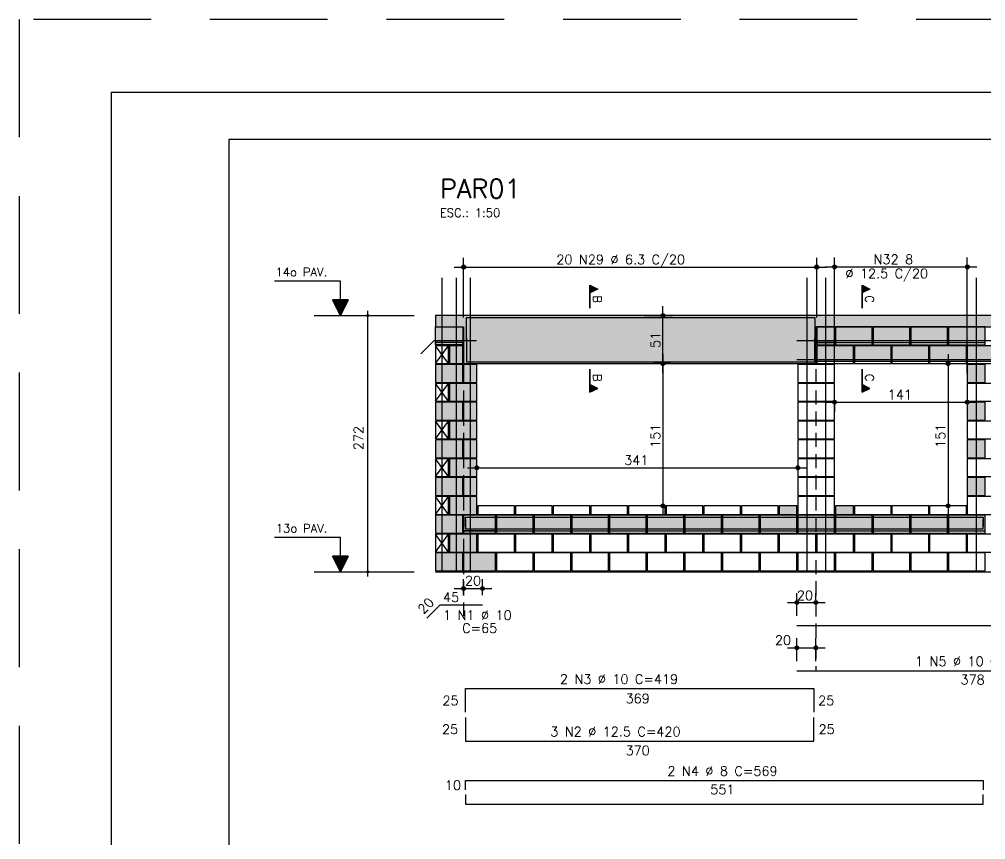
# Model space of a CAD drawing. Extents: x -1 to 122, y -1 to 61.
# Drawn here: x -1.06 to 19.46, y 43.64 to 61.05 of the extents above; entities that cross this region are included whole.
import ezdxf

# ---------------------------------------------------------------- set-up
doc = ezdxf.new("R2010")
doc.units = 0
doc.header["$MEASUREMENT"] = 0
doc.linetypes.add('ESTILO_TQS_0001', pattern=[0.45, 0.3, -0.15])
doc.linetypes.add('HIDDEN', pattern=[0.375, 0.25, -0.125])
doc.layers.get('0').update_dxf_attribs({"linetype": 'CONTINUOUS'})
doc.layers.get('Defpoints').update_dxf_attribs({"linetype": 'CONTINUOUS'})
for name, color, linetype in [('ARQ_FOLHA', 7, 'CONTINUOUS'), ('PENA_01', 1, 'CONTINUOUS'), ('PENA_02', 2, 'CONTINUOUS'), ('PENA_03', 3, 'CONTINUOUS'), ('PENA_04', 4, 'CONTINUOUS'), ('PENA_05', 5, 'CONTINUOUS'), ('PENA_06', 6, 'CONTINUOUS'), ('PENA_09', 254, 'CONTINUOUS'), ('PENA_11', 252, 'CONTINUOUS'), ('PENA_21', 100, 'CONTINUOUS'), ('PENA_23', 50, 'CONTINUOUS'), ('PENA_27', 21, 'CONTINUOUS'), ('PENA_28', 135, 'CONTINUOUS')]:
    doc.layers.add(name, color=color, linetype=linetype)
doc.styles.get("Standard").update_dxf_attribs({"font": 'ROMANS.SHX'})

# ---------------------------------------------------------------- blocks, each defined once
blk = doc.blocks.new('FOLHA A1+1 - 1102 X 594')
at = {"layer": 'ARQ_FOLHA', "color": 1}
for points in [[(-1189, 0), (0, 0), (0, 594), (-1189, 594)], [(-1164, 10), (-10, 10), (-10, 584), (-1164, 584)]]:
    blk.add_lwpolyline(points, close=True, dxfattribs=at)
at = {"layer": 'Defpoints', "color": 8, "linetype": 'HIDDEN', "ltscale": 100}
blk.add_lwpolyline([(-1208.5, 609.5), (-1208.5, -15.5), (19.5, -15.5), (19.5, 609.5)], close=True, dxfattribs=at)

msp = doc.modelspace()

# ---------------------------------------------------------------- linework, layer by layer
at = {"layer": 'PENA_01', "linetype": 'Continuous'}
for p, q in [((8.375, 54.722), (8.375, 55.991)), ((15.875, 54.722), (15.875, 55.991)), ((16.255, 53.532), (16.255, 55.995)), ((19.075, 53.532), (19.075, 55.995)), ((8.175, 55.791), (16.075, 55.791)), ((16.055, 55.795), (19.275, 55.795)), ((12.609, 53.542), (12.609, 54.962)), ((5.197, 54.762), (7.327, 54.762)), ((12.209, 54.762), (12.809, 54.762)), ((15.875, 54.192), (16.255, 54.192)), ((16.275, 54.192), (17.055, 54.192)), ((17.075, 54.192), (17.855, 54.192)), ((17.875, 54.192), (18.655, 54.192)), ((18.675, 54.192), (19.455, 54.192)), ((12.609, 53.942), (12.609, 50.522)), ((15.875, 53.792), (16.655, 53.792)), ((16.675, 53.792), (17.455, 53.792)), ((17.475, 53.792), (18.255, 53.792)), ((18.275, 53.792), (19.055, 53.792)), ((18.665, 53.942), (18.665, 50.522)), ((19.075, 53.792), (19.855, 53.792)), ((12.135, 53.742), (12.809, 53.742)), ((12.771, 53.742), (12.409, 53.742)), ((16.055, 52.922), (19.275, 52.922)), ((16.255, 52.932), (16.255, 52.722)), ((19.075, 52.932), (19.075, 52.722)), ((8.455, 51.532), (15.675, 51.532)), ((12.865, 50.722), (12.409, 50.722)), ((18.665, 50.722), (18.465, 50.722)), ((8.375, 50.192), (9.055, 50.192)), ((9.075, 50.192), (9.855, 50.192)), ((9.875, 50.192), (10.655, 50.192)), ((10.675, 50.192), (11.455, 50.192)), ((11.475, 50.192), (12.255, 50.192)), ((12.275, 50.192), (13.055, 50.192)), ((13.075, 50.192), (13.855, 50.192)), ((13.875, 50.192), (14.655, 50.192)), ((14.675, 50.192), (15.455, 50.192)), ((15.475, 50.192), (16.255, 50.192)), ((16.275, 50.192), (17.055, 50.192)), ((17.075, 50.192), (17.855, 50.192)), ((17.875, 50.192), (18.655, 50.192)), ((18.675, 50.192), (19.455, 50.192)), ((5.197, 49.322), (7.327, 49.322)), ((8.375, 48.824), (8.375, 49.167)), ((8.775, 48.824), (8.775, 49.167)), ((8.175, 48.967), (8.975, 48.967)), ((15.455, 48.384), (15.455, 48.871)), ((15.855, 48.723), (15.855, 48.871)), ((15.255, 48.671), (16.055, 48.671)), ((15.455, 47.422), (15.455, 47.91)), ((15.855, 47.422), (15.855, 47.91)), ((15.255, 47.71), (16.055, 47.71))]:
    msp.add_line(p, q, dxfattribs=at)
at = {"layer": 'PENA_01', "linetype": 'ESTILO_TQS_0001'}
for p, q in [((8.375, 54.522), (8.375, 48.386)), ((15.855, 54.522), (15.855, 47.222))]:
    msp.add_line(p, q, dxfattribs=at)
at = {"layer": 'PENA_02', "linetype": 'ESTILO_TQS_0001'}
msp.add_line((8.355, 54.192), (7.775, 54.192), dxfattribs=at)
at = {"layer": 'PENA_02', "linetype": 'Continuous'}
for p, q in [((8.055, 54.122), (7.775, 54.122)), ((7.775, 54.122), (7.775, 53.742)), ((8.055, 53.742), (8.055, 54.122)), ((7.775, 53.742), (8.055, 53.742)), ((8.055, 53.322), (7.775, 53.322)), ((7.775, 53.322), (7.775, 52.942)), ((8.055, 52.942), (8.055, 53.322)), ((7.775, 52.942), (8.055, 52.942)), ((8.055, 52.522), (7.775, 52.522)), ((7.775, 52.522), (7.775, 52.142)), ((8.055, 52.142), (8.055, 52.522)), ((7.775, 52.142), (8.055, 52.142)), ((8.055, 51.722), (7.775, 51.722)), ((7.775, 51.722), (7.775, 51.342)), ((8.055, 51.342), (8.055, 51.722)), ((7.775, 51.342), (8.055, 51.342)), ((8.055, 50.922), (7.775, 50.922)), ((7.775, 50.922), (7.775, 50.542)), ((8.055, 50.542), (8.055, 50.922)), ((7.775, 50.542), (8.055, 50.542)), ((8.055, 50.122), (7.775, 50.122)), ((7.775, 50.122), (7.775, 49.742)), ((8.055, 49.742), (8.055, 50.122)), ((7.775, 49.742), (8.055, 49.742)), ((7.775, 49.322), (63.955, 49.322))]:
    msp.add_line(p, q, dxfattribs=at)
for points in [[(7.775, 54.762), (7.775, 54.522), (8.375, 54.522), (8.375, 53.742), (15.855, 53.742), (15.855, 54.522), (43.355, 54.522), (43.355, 54.762), (7.775, 54.762)], [(8.355, 54.142), (7.775, 54.142), (7.775, 54.522), (8.355, 54.522), (8.355, 54.142)], [(15.875, 54.142), (16.255, 54.142), (16.255, 54.522), (15.875, 54.522), (15.875, 54.142)], [(16.275, 54.142), (17.055, 54.142), (17.055, 54.522), (16.275, 54.522), (16.275, 54.142)], [(17.075, 54.142), (17.855, 54.142), (17.855, 54.522), (17.075, 54.522), (17.075, 54.142)], [(17.875, 54.142), (18.655, 54.142), (18.655, 54.522), (17.875, 54.522), (17.875, 54.142)], [(18.675, 54.142), (19.455, 54.142), (19.455, 54.522), (18.675, 54.522), (18.675, 54.142)], [(8.075, 53.742), (8.355, 53.742), (8.355, 54.122), (8.075, 54.122), (8.075, 53.742)], [(15.875, 53.742), (16.655, 53.742), (16.655, 54.122), (15.875, 54.122), (15.875, 53.742)], [(16.675, 53.742), (17.455, 53.742), (17.455, 54.122), (16.675, 54.122), (16.675, 53.742)], [(17.475, 53.742), (18.255, 53.742), (18.255, 54.122), (17.475, 54.122), (17.475, 53.742)], [(18.275, 53.742), (19.055, 53.742), (19.055, 54.122), (18.275, 54.122), (18.275, 53.742)], [(19.075, 53.742), (19.855, 53.742), (19.855, 54.122), (19.075, 54.122), (19.075, 53.742)], [(7.775, 53.342), (8.355, 53.342), (8.355, 53.722), (7.775, 53.722), (7.775, 53.342)], [(8.375, 53.342), (8.655, 53.342), (8.655, 53.722), (8.375, 53.722), (8.375, 53.342)], [(15.475, 53.342), (16.255, 53.342), (16.255, 53.722), (15.475, 53.722), (15.475, 53.342)], [(19.075, 53.342), (19.455, 53.342), (19.455, 53.722), (19.075, 53.722), (19.075, 53.342)], [(8.075, 52.942), (8.655, 52.942), (8.655, 53.322), (8.075, 53.322), (8.075, 52.942)], [(15.475, 52.942), (16.255, 52.942), (16.255, 53.322), (15.475, 53.322), (15.475, 52.942)], [(19.075, 52.942), (19.855, 52.942), (19.855, 53.322), (19.075, 53.322), (19.075, 52.942)], [(7.775, 52.542), (8.355, 52.542), (8.355, 52.922), (7.775, 52.922), (7.775, 52.542)], [(8.375, 52.542), (8.655, 52.542), (8.655, 52.922), (8.375, 52.922), (8.375, 52.542)], [(15.475, 52.542), (16.255, 52.542), (16.255, 52.922), (15.475, 52.922), (15.475, 52.542)], [(19.075, 52.542), (19.455, 52.542), (19.455, 52.922), (19.075, 52.922), (19.075, 52.542)], [(8.075, 52.142), (8.655, 52.142), (8.655, 52.522), (8.075, 52.522), (8.075, 52.142)], [(15.475, 52.142), (16.255, 52.142), (16.255, 52.522), (15.475, 52.522), (15.475, 52.142)], [(19.075, 52.142), (19.855, 52.142), (19.855, 52.522), (19.075, 52.522), (19.075, 52.142)], [(7.775, 51.742), (8.355, 51.742), (8.355, 52.122), (7.775, 52.122), (7.775, 51.742)], [(8.375, 51.742), (8.655, 51.742), (8.655, 52.122), (8.375, 52.122), (8.375, 51.742)], [(15.475, 51.742), (16.255, 51.742), (16.255, 52.122), (15.475, 52.122), (15.475, 51.742)], [(19.075, 51.742), (19.455, 51.742), (19.455, 52.122), (19.075, 52.122), (19.075, 51.742)], [(8.075, 51.342), (8.655, 51.342), (8.655, 51.722), (8.075, 51.722), (8.075, 51.342)], [(15.475, 51.342), (16.255, 51.342), (16.255, 51.722), (15.475, 51.722), (15.475, 51.342)], [(19.075, 51.342), (19.855, 51.342), (19.855, 51.722), (19.075, 51.722), (19.075, 51.342)], [(7.775, 50.942), (8.355, 50.942), (8.355, 51.322), (7.775, 51.322), (7.775, 50.942)], [(8.375, 50.942), (8.655, 50.942), (8.655, 51.322), (8.375, 51.322), (8.375, 50.942)], [(15.475, 50.942), (16.255, 50.942), (16.255, 51.322), (15.475, 51.322), (15.475, 50.942)], [(19.075, 50.942), (19.455, 50.942), (19.455, 51.322), (19.075, 51.322), (19.075, 50.942)], [(8.075, 50.542), (8.655, 50.542), (8.655, 50.922), (8.075, 50.922), (8.075, 50.542)], [(15.475, 50.542), (16.255, 50.542), (16.255, 50.922), (15.475, 50.922), (15.475, 50.542)], [(19.075, 50.542), (19.855, 50.542), (19.855, 50.922), (19.075, 50.922), (19.075, 50.542)], [(8.675, 50.542), (9.455, 50.542), (9.455, 50.722), (8.675, 50.722), (8.675, 50.542)], [(9.475, 50.542), (10.255, 50.542), (10.255, 50.722), (9.475, 50.722), (9.475, 50.542)], [(10.275, 50.542), (11.055, 50.542), (11.055, 50.722), (10.275, 50.722), (10.275, 50.542)], [(11.075, 50.542), (11.855, 50.542), (11.855, 50.722), (11.075, 50.722), (11.075, 50.542)], [(11.875, 50.542), (12.655, 50.542), (12.655, 50.722), (11.875, 50.722), (11.875, 50.542)], [(12.675, 50.542), (13.455, 50.542), (13.455, 50.722), (12.675, 50.722), (12.675, 50.542)], [(13.475, 50.542), (14.255, 50.542), (14.255, 50.722), (13.475, 50.722), (13.475, 50.542)], [(14.275, 50.542), (15.055, 50.542), (15.055, 50.722), (14.275, 50.722), (14.275, 50.542)], [(15.075, 50.542), (15.455, 50.542), (15.455, 50.722), (15.075, 50.722), (15.075, 50.542)], [(16.275, 50.542), (16.655, 50.542), (16.655, 50.722), (16.275, 50.722), (16.275, 50.542)], [(16.675, 50.542), (17.455, 50.542), (17.455, 50.722), (16.675, 50.722), (16.675, 50.542)], [(17.475, 50.542), (18.255, 50.542), (18.255, 50.722), (17.475, 50.722), (17.475, 50.542)], [(18.275, 50.542), (19.055, 50.542), (19.055, 50.722), (18.275, 50.722), (18.275, 50.542)], [(7.775, 50.142), (8.355, 50.142), (8.355, 50.522), (7.775, 50.522), (7.775, 50.142)], [(8.375, 50.142), (9.055, 50.142), (9.055, 50.522), (8.375, 50.522), (8.375, 50.142)], [(9.075, 50.142), (9.855, 50.142), (9.855, 50.522), (9.075, 50.522), (9.075, 50.142)], [(9.875, 50.142), (10.655, 50.142), (10.655, 50.522), (9.875, 50.522), (9.875, 50.142)], [(10.675, 50.142), (11.455, 50.142), (11.455, 50.522), (10.675, 50.522), (10.675, 50.142)], [(11.475, 50.142), (12.255, 50.142), (12.255, 50.522), (11.475, 50.522), (11.475, 50.142)], [(12.275, 50.142), (13.055, 50.142), (13.055, 50.522), (12.275, 50.522), (12.275, 50.142)], [(13.075, 50.142), (13.855, 50.142), (13.855, 50.522), (13.075, 50.522), (13.075, 50.142)], [(13.875, 50.142), (14.655, 50.142), (14.655, 50.522), (13.875, 50.522), (13.875, 50.142)], [(14.675, 50.142), (15.455, 50.142), (15.455, 50.522), (14.675, 50.522), (14.675, 50.142)], [(15.475, 50.142), (16.255, 50.142), (16.255, 50.522), (15.475, 50.522), (15.475, 50.142)], [(16.275, 50.142), (17.055, 50.142), (17.055, 50.522), (16.275, 50.522), (16.275, 50.142)], [(17.075, 50.142), (17.855, 50.142), (17.855, 50.522), (17.075, 50.522), (17.075, 50.142)], [(17.875, 50.142), (18.655, 50.142), (18.655, 50.522), (17.875, 50.522), (17.875, 50.142)], [(18.675, 50.142), (19.455, 50.142), (19.455, 50.522), (18.675, 50.522), (18.675, 50.142)], [(8.075, 49.742), (8.655, 49.742), (8.655, 50.122), (8.075, 50.122), (8.075, 49.742)], [(8.675, 49.742), (9.455, 49.742), (9.455, 50.122), (8.675, 50.122), (8.675, 49.742)], [(9.475, 49.742), (10.255, 49.742), (10.255, 50.122), (9.475, 50.122), (9.475, 49.742)], [(10.275, 49.742), (11.055, 49.742), (11.055, 50.122), (10.275, 50.122), (10.275, 49.742)], [(11.075, 49.742), (11.855, 49.742), (11.855, 50.122), (11.075, 50.122), (11.075, 49.742)], [(11.875, 49.742), (12.655, 49.742), (12.655, 50.122), (11.875, 50.122), (11.875, 49.742)], [(12.675, 49.742), (13.455, 49.742), (13.455, 50.122), (12.675, 50.122), (12.675, 49.742)], [(13.475, 49.742), (14.255, 49.742), (14.255, 50.122), (13.475, 50.122), (13.475, 49.742)], [(14.275, 49.742), (15.055, 49.742), (15.055, 50.122), (14.275, 50.122), (14.275, 49.742)], [(15.075, 49.742), (15.855, 49.742), (15.855, 50.122), (15.075, 50.122), (15.075, 49.742)], [(15.875, 49.742), (16.655, 49.742), (16.655, 50.122), (15.875, 50.122), (15.875, 49.742)], [(16.675, 49.742), (17.455, 49.742), (17.455, 50.122), (16.675, 50.122), (16.675, 49.742)], [(17.475, 49.742), (18.255, 49.742), (18.255, 50.122), (17.475, 50.122), (17.475, 49.742)], [(18.275, 49.742), (19.055, 49.742), (19.055, 50.122), (18.275, 50.122), (18.275, 49.742)], [(19.075, 49.742), (19.855, 49.742), (19.855, 50.122), (19.075, 50.122), (19.075, 49.742)], [(7.775, 49.342), (8.355, 49.342), (8.355, 49.722), (7.775, 49.722), (7.775, 49.342)], [(8.375, 49.342), (9.055, 49.342), (9.055, 49.722), (8.375, 49.722), (8.375, 49.342)], [(9.075, 49.342), (9.855, 49.342), (9.855, 49.722), (9.075, 49.722), (9.075, 49.342)], [(9.875, 49.342), (10.655, 49.342), (10.655, 49.722), (9.875, 49.722), (9.875, 49.342)], [(10.675, 49.342), (11.455, 49.342), (11.455, 49.722), (10.675, 49.722), (10.675, 49.342)], [(11.475, 49.342), (12.255, 49.342), (12.255, 49.722), (11.475, 49.722), (11.475, 49.342)], [(12.275, 49.342), (13.055, 49.342), (13.055, 49.722), (12.275, 49.722), (12.275, 49.342)], [(13.075, 49.342), (13.855, 49.342), (13.855, 49.722), (13.075, 49.722), (13.075, 49.342)], [(13.875, 49.342), (14.655, 49.342), (14.655, 49.722), (13.875, 49.722), (13.875, 49.342)], [(14.675, 49.342), (15.455, 49.342), (15.455, 49.722), (14.675, 49.722), (14.675, 49.342)], [(15.475, 49.342), (16.255, 49.342), (16.255, 49.722), (15.475, 49.722), (15.475, 49.342)], [(16.275, 49.342), (17.055, 49.342), (17.055, 49.722), (16.275, 49.722), (16.275, 49.342)], [(17.075, 49.342), (17.855, 49.342), (17.855, 49.722), (17.075, 49.722), (17.075, 49.342)], [(17.875, 49.342), (18.655, 49.342), (18.655, 49.722), (17.875, 49.722), (17.875, 49.342)], [(18.675, 49.342), (19.455, 49.342), (19.455, 49.722), (18.675, 49.722), (18.675, 49.342)]]:
    msp.add_lwpolyline(points, dxfattribs=at)
for centre, radius in [((8.375, 55.791), 0.0416), ((8.375, 55.791), 0.0208), ((15.875, 55.791), 0.0416), ((15.875, 55.791), 0.0208), ((16.255, 55.795), 0.0416), ((16.255, 55.795), 0.0208), ((19.075, 55.795), 0.0416), ((19.075, 55.795), 0.0208), ((6.343, 54.762), 0.02), ((6.343, 54.762), 0.01), ((12.609, 54.762), 0.04), ((12.609, 54.762), 0.02), ((12.609, 53.742), 0.04), ((12.609, 53.742), 0.04), ((12.609, 53.742), 0.02), ((12.609, 53.742), 0.02), ((18.665, 53.742), 0.04), ((18.665, 53.742), 0.02), ((16.255, 52.922), 0.04), ((16.255, 52.922), 0.02), ((19.075, 52.922), 0.04), ((19.075, 52.922), 0.02), ((8.655, 51.532), 0.04), ((8.655, 51.532), 0.02), ((15.475, 51.532), 0.04), ((15.475, 51.532), 0.02), ((12.609, 50.722), 0.04), ((12.609, 50.722), 0.02), ((18.665, 50.722), 0.04), ((18.665, 50.722), 0.02), ((6.343, 49.322), 0.02), ((6.343, 49.322), 0.01), ((8.375, 48.967), 0.04), ((8.375, 48.967), 0.02), ((8.775, 48.967), 0.04), ((8.775, 48.967), 0.02), ((15.455, 48.671), 0.04), ((15.455, 48.671), 0.02), ((15.855, 48.671), 0.04), ((15.855, 48.671), 0.02), ((15.455, 47.71), 0.04), ((15.455, 47.71), 0.02), ((15.855, 47.71), 0.04), ((15.855, 47.71), 0.02)]:
    msp.add_circle(centre, radius, dxfattribs=at)
at = {"layer": 'PENA_03', "linetype": 'Continuous'}
for p, q in [((5.756, 55.494), (4.356, 55.494)), ((5.756, 55.094), (5.756, 55.494)), ((5.757, 55.094), (5.757, 55.495)), ((11.058, 54.922), (11.058, 55.408)), ((11.058, 55.408), (11.224, 55.325)), ((11.059, 55.407), (11.059, 55.243)), ((11.059, 55.407), (11.222, 55.325)), ((11.222, 55.325), (11.059, 55.243)), ((11.224, 55.325), (11.059, 55.243)), ((11.059, 55.243), (11.059, 54.922)), ((11.071, 55.402), (11.071, 55.249)), ((11.083, 55.395), (11.083, 55.255)), ((11.096, 55.389), (11.096, 55.261)), ((11.109, 55.383), (11.109, 55.268)), ((11.122, 55.376), (11.122, 55.274)), ((11.134, 55.37), (11.134, 55.28)), ((11.147, 55.363), (11.147, 55.287)), ((11.16, 55.357), (11.16, 55.293)), ((11.173, 55.351), (11.173, 55.3)), ((11.185, 55.344), (11.185, 55.306)), ((11.198, 55.338), (11.198, 55.312)), ((11.211, 55.332), (11.211, 55.319)), ((16.841, 54.922), (16.841, 55.408)), ((16.841, 55.408), (17.007, 55.325)), ((16.841, 55.407), (16.841, 55.243)), ((16.841, 55.407), (17.005, 55.325)), ((17.005, 55.325), (16.841, 55.243)), ((17.007, 55.325), (16.841, 55.243)), ((16.841, 55.243), (16.841, 54.922)), ((16.853, 55.402), (16.853, 55.249)), ((16.866, 55.395), (16.866, 55.255)), ((16.879, 55.389), (16.879, 55.261)), ((16.892, 55.383), (16.892, 55.268)), ((16.905, 55.376), (16.905, 55.274)), ((16.917, 55.37), (16.917, 55.28)), ((16.93, 55.363), (16.93, 55.287)), ((16.943, 55.357), (16.943, 55.293)), ((16.956, 55.351), (16.956, 55.3)), ((16.968, 55.344), (16.968, 55.306)), ((16.981, 55.338), (16.981, 55.312)), ((16.994, 55.332), (16.994, 55.319)), ((5.756, 54.762), (5.59, 55.094)), ((5.59, 55.094), (5.756, 55.094)), ((5.756, 54.765), (5.593, 55.093)), ((5.92, 55.093), (5.593, 55.093)), ((5.909, 55.068), (5.603, 55.068)), ((5.897, 55.043), (5.616, 55.043)), ((5.884, 55.017), (5.629, 55.017)), ((5.922, 55.094), (5.756, 54.762)), ((5.92, 55.093), (5.756, 54.765)), ((5.757, 55.094), (5.922, 55.094)), ((5.871, 54.992), (5.641, 54.992)), ((5.858, 54.966), (5.654, 54.966)), ((5.846, 54.941), (5.667, 54.941)), ((5.833, 54.915), (5.68, 54.915)), ((5.82, 54.89), (5.692, 54.89)), ((5.807, 54.864), (5.705, 54.864)), ((5.795, 54.839), (5.718, 54.839)), ((5.782, 54.813), (5.731, 54.813)), ((6.343, 49.222), (6.343, 54.862)), ((5.769, 54.788), (5.744, 54.788)), ((12.009, 54.762), (12.009, 54.762)), ((8.375, 54.522), (8.375, 54.522)), ((15.875, 54.522), (15.875, 54.522)), ((7.775, 53.742), (8.055, 54.122)), ((8.055, 53.742), (7.775, 54.122)), ((11.058, 53.621), (11.058, 53.134)), ((11.059, 53.3), (11.059, 53.621)), ((11.935, 53.742), (11.935, 53.742)), ((12.971, 53.742), (12.971, 53.742)), ((16.841, 53.621), (16.841, 53.134)), ((16.841, 53.3), (16.841, 53.621)), ((18.665, 53.742), (18.665, 53.742)), ((7.775, 52.942), (8.055, 53.322)), ((8.055, 52.942), (7.775, 53.322)), ((11.058, 53.134), (11.224, 53.217)), ((11.224, 53.217), (11.059, 53.3)), ((11.059, 53.135), (11.059, 53.299)), ((11.222, 53.217), (11.059, 53.299)), ((11.059, 53.135), (11.222, 53.217)), ((11.071, 53.141), (11.071, 53.294)), ((11.083, 53.147), (11.083, 53.287)), ((11.096, 53.153), (11.096, 53.281)), ((11.109, 53.16), (11.109, 53.275)), ((11.122, 53.166), (11.122, 53.268)), ((11.134, 53.172), (11.134, 53.262)), ((11.147, 53.179), (11.147, 53.255)), ((11.16, 53.185), (11.16, 53.249)), ((11.173, 53.192), (11.173, 53.243)), ((11.185, 53.198), (11.185, 53.236)), ((11.198, 53.204), (11.198, 53.23)), ((11.211, 53.211), (11.211, 53.224)), ((16.255, 53.332), (16.255, 53.332)), ((17.007, 53.217), (16.841, 53.3)), ((16.841, 53.135), (16.841, 53.299)), ((17.005, 53.217), (16.841, 53.299)), ((16.841, 53.134), (17.007, 53.217)), ((16.841, 53.135), (17.005, 53.217)), ((16.853, 53.141), (16.853, 53.294)), ((16.866, 53.147), (16.866, 53.287)), ((16.879, 53.153), (16.879, 53.281)), ((16.892, 53.16), (16.892, 53.275)), ((16.905, 53.166), (16.905, 53.268)), ((16.917, 53.172), (16.917, 53.262)), ((16.93, 53.179), (16.93, 53.255)), ((16.943, 53.185), (16.943, 53.249)), ((16.956, 53.192), (16.956, 53.243)), ((16.968, 53.198), (16.968, 53.236)), ((16.981, 53.204), (16.981, 53.23)), ((16.994, 53.211), (16.994, 53.224)), ((19.075, 53.332), (19.075, 53.332)), ((16.255, 53.132), (16.255, 53.132)), ((19.075, 53.132), (19.075, 53.132)), ((7.775, 52.142), (8.055, 52.522)), ((8.055, 52.142), (7.775, 52.522)), ((7.775, 51.342), (8.055, 51.722)), ((8.055, 51.342), (7.775, 51.722)), ((8.655, 51.532), (8.655, 51.532)), ((15.475, 51.532), (15.475, 51.532)), ((7.775, 50.542), (8.055, 50.922)), ((8.055, 50.542), (7.775, 50.922)), ((13.065, 50.722), (13.065, 50.722)), ((18.865, 50.722), (18.865, 50.722)), ((7.775, 49.742), (8.055, 50.122)), ((8.055, 49.742), (7.775, 50.122)), ((5.756, 50.054), (4.356, 50.054)), ((5.756, 49.654), (5.756, 50.054)), ((5.757, 49.654), (5.757, 50.055)), ((5.756, 49.322), (5.59, 49.654)), ((5.59, 49.654), (5.756, 49.654)), ((5.756, 49.325), (5.593, 49.653)), ((5.92, 49.653), (5.593, 49.653)), ((5.909, 49.628), (5.603, 49.628)), ((5.897, 49.603), (5.616, 49.603)), ((5.884, 49.577), (5.629, 49.577)), ((5.871, 49.552), (5.641, 49.552)), ((5.858, 49.526), (5.654, 49.526)), ((5.846, 49.501), (5.667, 49.501)), ((5.833, 49.475), (5.68, 49.475)), ((5.922, 49.654), (5.756, 49.322)), ((5.92, 49.653), (5.756, 49.325)), ((5.757, 49.654), (5.922, 49.654)), ((5.82, 49.45), (5.692, 49.45)), ((5.807, 49.424), (5.705, 49.424)), ((5.795, 49.399), (5.718, 49.399)), ((5.782, 49.373), (5.731, 49.373)), ((5.769, 49.348), (5.744, 49.348)), ((8.375, 48.624), (8.375, 48.624)), ((8.775, 48.624), (8.775, 48.624)), ((15.855, 48.523), (15.855, 48.523)), ((15.455, 48.184), (15.455, 48.184)), ((15.455, 47.222), (15.455, 47.222)), ((15.855, 47.222), (15.855, 47.222))]:
    msp.add_line(p, q, dxfattribs=at)
at = {"layer": 'PENA_04', "linetype": 'Continuous'}
for p, q in [((8.435, 54.222), (8.435, 54.722)), ((8.435, 54.722), (15.835, 54.722)), ((15.835, 54.722), (15.835, 54.222)), ((8.435, 54.282), (8.435, 53.782)), ((15.835, 53.782), (15.835, 54.282)), ((8.435, 53.782), (15.835, 53.782))]:
    msp.add_line(p, q, dxfattribs=at)
at = {"layer": 'PENA_05', "linetype": 'Continuous'}
for p, q in [((7.464, 53.949), (7.746, 54.232)), ((7.746, 54.232), (8.646, 54.232)), ((15.455, 54.232), (30.746, 54.232)), ((15.455, 53.832), (23.015, 53.832)), ((8.415, 50.282), (8.415, 50.482)), ((8.415, 50.482), (19.415, 50.482)), ((8.415, 50.432), (8.415, 50.232)), ((19.415, 50.482), (19.415, 50.282)), ((19.415, 50.232), (19.415, 50.432)), ((8.415, 50.232), (19.415, 50.232)), ((7.592, 48.341), (7.875, 48.624)), ((7.875, 48.624), (8.775, 48.624)), ((15.455, 48.184), (30.746, 48.184)), ((15.455, 47.222), (23.015, 47.222)), ((8.415, 46.344), (8.415, 46.844)), ((8.415, 46.844), (15.815, 46.844)), ((15.815, 46.844), (15.815, 46.344)), ((8.415, 46.229), (8.415, 45.729)), ((15.815, 45.729), (15.815, 46.229)), ((8.415, 45.729), (15.815, 45.729)), ((8.415, 44.692), (8.415, 44.892)), ((8.415, 44.892), (19.415, 44.892)), ((19.415, 44.892), (19.415, 44.692)), ((8.415, 44.592), (8.415, 44.392)), ((19.415, 44.392), (19.415, 44.592)), ((8.415, 44.392), (19.415, 44.392))]:
    msp.add_line(p, q, dxfattribs=at)
for points in [[(7.915, 55.562), (7.915, 49.322)], [(8.215, 55.562), (8.215, 49.322)], [(8.515, 55.562), (8.515, 49.322)], [(15.665, 55.562), (15.665, 49.322)], [(16.065, 55.562), (16.065, 49.322)], [(19.265, 55.562), (19.265, 49.322)]]:
    msp.add_lwpolyline(points, dxfattribs=at)
at = {"layer": 'PENA_09', "linetype": 'Continuous'}
for points in [[(7.775, 54.522), (8.355, 54.522), (8.355, 54.192), (7.775, 54.192), (7.775, 54.522)], [(15.875, 54.192), (16.255, 54.192), (16.255, 54.522), (15.875, 54.522), (15.875, 54.192)], [(16.275, 54.192), (17.055, 54.192), (17.055, 54.522), (16.275, 54.522), (16.275, 54.192)], [(17.075, 54.192), (17.855, 54.192), (17.855, 54.522), (17.075, 54.522), (17.075, 54.192)], [(17.875, 54.192), (18.655, 54.192), (18.655, 54.522), (17.875, 54.522), (17.875, 54.192)], [(18.675, 54.192), (19.455, 54.192), (19.455, 54.522), (18.675, 54.522), (18.675, 54.192)], [(15.875, 53.792), (16.655, 53.792), (16.655, 54.122), (15.875, 54.122), (15.875, 53.792)], [(16.675, 53.792), (17.455, 53.792), (17.455, 54.122), (16.675, 54.122), (16.675, 53.792)], [(17.475, 53.792), (18.255, 53.792), (18.255, 54.122), (17.475, 54.122), (17.475, 53.792)], [(18.275, 53.792), (19.055, 53.792), (19.055, 54.122), (18.275, 54.122), (18.275, 53.792)], [(19.075, 53.792), (19.855, 53.792), (19.855, 54.122), (19.075, 54.122), (19.075, 53.792)], [(8.375, 50.192), (9.055, 50.192), (9.055, 50.522), (8.375, 50.522), (8.375, 50.192)], [(9.075, 50.192), (9.855, 50.192), (9.855, 50.522), (9.075, 50.522), (9.075, 50.192)], [(9.875, 50.192), (10.655, 50.192), (10.655, 50.522), (9.875, 50.522), (9.875, 50.192)], [(10.675, 50.192), (11.455, 50.192), (11.455, 50.522), (10.675, 50.522), (10.675, 50.192)], [(11.475, 50.192), (12.255, 50.192), (12.255, 50.522), (11.475, 50.522), (11.475, 50.192)], [(12.275, 50.192), (13.055, 50.192), (13.055, 50.522), (12.275, 50.522), (12.275, 50.192)], [(13.075, 50.192), (13.855, 50.192), (13.855, 50.522), (13.075, 50.522), (13.075, 50.192)], [(13.875, 50.192), (14.655, 50.192), (14.655, 50.522), (13.875, 50.522), (13.875, 50.192)], [(14.675, 50.192), (15.455, 50.192), (15.455, 50.522), (14.675, 50.522), (14.675, 50.192)], [(15.475, 50.192), (16.255, 50.192), (16.255, 50.522), (15.475, 50.522), (15.475, 50.192)], [(16.275, 50.192), (17.055, 50.192), (17.055, 50.522), (16.275, 50.522), (16.275, 50.192)], [(17.075, 50.192), (17.855, 50.192), (17.855, 50.522), (17.075, 50.522), (17.075, 50.192)], [(17.875, 50.192), (18.655, 50.192), (18.655, 50.522), (17.875, 50.522), (17.875, 50.192)], [(18.675, 50.192), (19.455, 50.192), (19.455, 50.522), (18.675, 50.522), (18.675, 50.192)]]:
    msp.add_lwpolyline(points, dxfattribs=at)
for points in [[(7.775, 54.522), (8.355, 54.522), (8.355, 54.192)], [(7.775, 54.522), (8.355, 54.192), (7.775, 54.192)], [(7.775, 54.522), (7.775, 54.192), (7.775, 54.522)], [(15.875, 54.192), (16.255, 54.192), (16.255, 54.522)], [(15.875, 54.192), (16.255, 54.522), (15.875, 54.522)], [(15.875, 54.192), (15.875, 54.522), (15.875, 54.192)], [(16.275, 54.192), (17.055, 54.192), (17.055, 54.522)], [(16.275, 54.192), (17.055, 54.522), (16.275, 54.522)], [(16.275, 54.192), (16.275, 54.522), (16.275, 54.192)], [(17.075, 54.192), (17.855, 54.192), (17.855, 54.522)], [(17.075, 54.192), (17.855, 54.522), (17.075, 54.522)], [(17.075, 54.192), (17.075, 54.522), (17.075, 54.192)], [(17.875, 54.192), (18.655, 54.192), (18.655, 54.522)], [(17.875, 54.192), (18.655, 54.522), (17.875, 54.522)], [(17.875, 54.192), (17.875, 54.522), (17.875, 54.192)], [(18.675, 54.192), (19.455, 54.192), (19.455, 54.522)], [(18.675, 54.192), (19.455, 54.522), (18.675, 54.522)], [(18.675, 54.192), (18.675, 54.522), (18.675, 54.192)], [(15.875, 53.792), (16.655, 53.792), (16.655, 54.122)], [(15.875, 53.792), (16.655, 54.122), (15.875, 54.122)], [(15.875, 53.792), (15.875, 54.122), (15.875, 53.792)], [(16.675, 53.792), (17.455, 53.792), (17.455, 54.122)], [(16.675, 53.792), (17.455, 54.122), (16.675, 54.122)], [(16.675, 53.792), (16.675, 54.122), (16.675, 53.792)], [(17.475, 53.792), (18.255, 53.792), (18.255, 54.122)], [(17.475, 53.792), (18.255, 54.122), (17.475, 54.122)], [(17.475, 53.792), (17.475, 54.122), (17.475, 53.792)], [(18.275, 53.792), (19.055, 53.792), (19.055, 54.122)], [(18.275, 53.792), (19.055, 54.122), (18.275, 54.122)], [(18.275, 53.792), (18.275, 54.122), (18.275, 53.792)], [(19.075, 53.792), (19.855, 53.792), (19.855, 54.122)], [(19.075, 53.792), (19.855, 54.122), (19.075, 54.122)], [(19.075, 53.792), (19.075, 54.122), (19.075, 53.792)], [(8.375, 50.192), (9.055, 50.192), (9.055, 50.522)], [(8.375, 50.192), (9.055, 50.522), (8.375, 50.522)], [(8.375, 50.192), (8.375, 50.522), (8.375, 50.192)], [(9.075, 50.192), (9.855, 50.192), (9.855, 50.522)], [(9.075, 50.192), (9.855, 50.522), (9.075, 50.522)], [(9.075, 50.192), (9.075, 50.522), (9.075, 50.192)], [(9.875, 50.192), (10.655, 50.192), (10.655, 50.522)], [(9.875, 50.192), (10.655, 50.522), (9.875, 50.522)], [(9.875, 50.192), (9.875, 50.522), (9.875, 50.192)], [(10.675, 50.192), (11.455, 50.192), (11.455, 50.522)], [(10.675, 50.192), (11.455, 50.522), (10.675, 50.522)], [(10.675, 50.192), (10.675, 50.522), (10.675, 50.192)], [(11.475, 50.192), (12.255, 50.192), (12.255, 50.522)], [(11.475, 50.192), (12.255, 50.522), (11.475, 50.522)], [(11.475, 50.192), (11.475, 50.522), (11.475, 50.192)], [(12.275, 50.192), (13.055, 50.192), (13.055, 50.522)], [(12.275, 50.192), (13.055, 50.522), (12.275, 50.522)], [(12.275, 50.192), (12.275, 50.522), (12.275, 50.192)], [(13.075, 50.192), (13.855, 50.192), (13.855, 50.522)], [(13.075, 50.192), (13.855, 50.522), (13.075, 50.522)], [(13.075, 50.192), (13.075, 50.522), (13.075, 50.192)], [(13.875, 50.192), (14.655, 50.192), (14.655, 50.522)], [(13.875, 50.192), (14.655, 50.522), (13.875, 50.522)], [(13.875, 50.192), (13.875, 50.522), (13.875, 50.192)], [(14.675, 50.192), (15.455, 50.192), (15.455, 50.522)], [(14.675, 50.192), (15.455, 50.522), (14.675, 50.522)], [(14.675, 50.192), (14.675, 50.522), (14.675, 50.192)], [(15.475, 50.192), (16.255, 50.192), (16.255, 50.522)], [(15.475, 50.192), (16.255, 50.522), (15.475, 50.522)], [(15.475, 50.192), (15.475, 50.522), (15.475, 50.192)], [(16.275, 50.192), (17.055, 50.192), (17.055, 50.522)], [(16.275, 50.192), (17.055, 50.522), (16.275, 50.522)], [(16.275, 50.192), (16.275, 50.522), (16.275, 50.192)], [(17.075, 50.192), (17.855, 50.192), (17.855, 50.522)], [(17.075, 50.192), (17.855, 50.522), (17.075, 50.522)], [(17.075, 50.192), (17.075, 50.522), (17.075, 50.192)], [(17.875, 50.192), (18.655, 50.192), (18.655, 50.522)], [(17.875, 50.192), (18.655, 50.522), (17.875, 50.522)], [(17.875, 50.192), (17.875, 50.522), (17.875, 50.192)], [(18.675, 50.192), (19.455, 50.192), (19.455, 50.522)], [(18.675, 50.192), (19.455, 50.522), (18.675, 50.522)], [(18.675, 50.192), (18.675, 50.522), (18.675, 50.192)]]:
    msp.add_solid(points, dxfattribs=at)
at = {"layer": 'PENA_11', "linetype": 'Continuous'}
for points in [[(43.355, 54.762), (7.775, 54.762), (7.775, 54.522)], [(43.355, 54.762), (7.775, 54.522), (8.375, 54.522)], [(43.355, 54.762), (8.375, 54.522), (15.855, 54.522)], [(43.355, 54.762), (15.855, 54.522), (43.355, 54.522)], [(8.375, 54.522), (8.375, 53.742), (15.855, 53.742)], [(8.375, 54.522), (15.855, 53.742), (15.855, 54.522)]]:
    msp.add_solid(points, dxfattribs=at)
at = {"layer": 'PENA_21', "linetype": 'Continuous'}
for points in [[(8.375, 50.142), (9.055, 50.142), (9.055, 50.192), (8.375, 50.192), (8.375, 50.142)], [(8.375, 49.342), (9.055, 49.342), (9.055, 49.722), (8.375, 49.722), (8.375, 49.342)]]:
    msp.add_lwpolyline(points, dxfattribs=at)
for points in [[(8.375, 50.142), (9.055, 50.142), (9.055, 50.192)], [(8.375, 50.142), (9.055, 50.192), (8.375, 50.192)], [(8.375, 50.142), (8.375, 50.192), (8.375, 50.142)], [(8.375, 49.342), (9.055, 49.342), (9.055, 49.722)], [(8.375, 49.342), (9.055, 49.722), (8.375, 49.722)], [(8.375, 49.342), (8.375, 49.722), (8.375, 49.342)]]:
    msp.add_solid(points, dxfattribs=at)
at = {"layer": 'PENA_23', "linetype": 'Continuous'}
for points in [[(15.875, 54.142), (16.255, 54.142), (16.255, 54.192), (15.875, 54.192), (15.875, 54.142)], [(19.075, 53.342), (19.455, 53.342), (19.455, 53.722), (19.075, 53.722), (19.075, 53.342)], [(19.075, 52.542), (19.455, 52.542), (19.455, 52.922), (19.075, 52.922), (19.075, 52.542)], [(19.075, 51.742), (19.455, 51.742), (19.455, 52.122), (19.075, 52.122), (19.075, 51.742)], [(19.075, 50.942), (19.455, 50.942), (19.455, 51.322), (19.075, 51.322), (19.075, 50.942)], [(15.075, 50.542), (15.455, 50.542), (15.455, 50.722), (15.075, 50.722), (15.075, 50.542)], [(15.075, 50.542), (15.455, 50.542), (15.455, 50.722), (15.075, 50.722), (15.075, 50.542)], [(16.275, 50.542), (16.655, 50.542), (16.655, 50.722), (16.275, 50.722), (16.275, 50.542)], [(16.275, 50.542), (16.655, 50.542), (16.655, 50.722), (16.275, 50.722), (16.275, 50.542)]]:
    msp.add_lwpolyline(points, dxfattribs=at)
for points in [[(15.875, 54.142), (16.255, 54.142), (16.255, 54.192)], [(15.875, 54.142), (16.255, 54.192), (15.875, 54.192)], [(15.875, 54.142), (15.875, 54.192), (15.875, 54.142)], [(19.075, 53.342), (19.455, 53.342), (19.455, 53.722)], [(19.075, 53.342), (19.455, 53.722), (19.075, 53.722)], [(19.075, 53.342), (19.075, 53.722), (19.075, 53.342)], [(19.075, 52.542), (19.455, 52.542), (19.455, 52.922)], [(19.075, 52.542), (19.455, 52.922), (19.075, 52.922)], [(19.075, 52.542), (19.075, 52.922), (19.075, 52.542)], [(19.075, 51.742), (19.455, 51.742), (19.455, 52.122)], [(19.075, 51.742), (19.455, 52.122), (19.075, 52.122)], [(19.075, 51.742), (19.075, 52.122), (19.075, 51.742)], [(19.075, 50.942), (19.455, 50.942), (19.455, 51.322)], [(19.075, 50.942), (19.455, 51.322), (19.075, 51.322)], [(19.075, 50.942), (19.075, 51.322), (19.075, 50.942)], [(15.075, 50.542), (15.455, 50.542), (15.455, 50.722)], [(15.075, 50.542), (15.455, 50.722), (15.075, 50.722)], [(15.075, 50.542), (15.075, 50.722), (15.075, 50.542)], [(15.075, 50.542), (15.455, 50.542), (15.455, 50.722)], [(15.075, 50.542), (15.455, 50.722), (15.075, 50.722)], [(15.075, 50.542), (15.075, 50.722), (15.075, 50.542)], [(16.275, 50.542), (16.655, 50.542), (16.655, 50.722)], [(16.275, 50.542), (16.655, 50.722), (16.275, 50.722)], [(16.275, 50.542), (16.275, 50.722), (16.275, 50.542)], [(16.275, 50.542), (16.655, 50.542), (16.655, 50.722)], [(16.275, 50.542), (16.655, 50.722), (16.275, 50.722)], [(16.275, 50.542), (16.275, 50.722), (16.275, 50.542)]]:
    msp.add_solid(points, dxfattribs=at)
at = {"layer": 'PENA_27', "linetype": 'Continuous'}
for points in [[(7.775, 54.142), (8.355, 54.142), (8.355, 54.192), (7.775, 54.192), (7.775, 54.142)], [(7.775, 53.342), (8.355, 53.342), (8.355, 53.722), (7.775, 53.722), (7.775, 53.342)], [(8.075, 52.942), (8.655, 52.942), (8.655, 53.322), (8.075, 53.322), (8.075, 52.942)], [(7.775, 52.542), (8.355, 52.542), (8.355, 52.922), (7.775, 52.922), (7.775, 52.542)], [(8.075, 52.142), (8.655, 52.142), (8.655, 52.522), (8.075, 52.522), (8.075, 52.142)], [(7.775, 51.742), (8.355, 51.742), (8.355, 52.122), (7.775, 52.122), (7.775, 51.742)], [(8.075, 51.342), (8.655, 51.342), (8.655, 51.722), (8.075, 51.722), (8.075, 51.342)], [(7.775, 50.942), (8.355, 50.942), (8.355, 51.322), (7.775, 51.322), (7.775, 50.942)], [(8.075, 50.542), (8.655, 50.542), (8.655, 50.922), (8.075, 50.922), (8.075, 50.542)], [(7.775, 50.142), (8.355, 50.142), (8.355, 50.522), (7.775, 50.522), (7.775, 50.142)], [(8.075, 49.742), (8.655, 49.742), (8.655, 50.122), (8.075, 50.122), (8.075, 49.742)], [(7.775, 49.342), (8.355, 49.342), (8.355, 49.722), (7.775, 49.722), (7.775, 49.342)]]:
    msp.add_lwpolyline(points, dxfattribs=at)
for points in [[(7.775, 54.142), (8.355, 54.142), (8.355, 54.192)], [(7.775, 54.142), (8.355, 54.192), (7.775, 54.192)], [(7.775, 54.142), (7.775, 54.192), (7.775, 54.142)], [(7.775, 53.342), (8.355, 53.342), (8.355, 53.722)], [(7.775, 53.342), (8.355, 53.722), (7.775, 53.722)], [(7.775, 53.342), (7.775, 53.722), (7.775, 53.342)], [(8.075, 52.942), (8.655, 52.942), (8.655, 53.322)], [(8.075, 52.942), (8.655, 53.322), (8.075, 53.322)], [(8.075, 52.942), (8.075, 53.322), (8.075, 52.942)], [(7.775, 52.542), (8.355, 52.542), (8.355, 52.922)], [(7.775, 52.542), (8.355, 52.922), (7.775, 52.922)], [(7.775, 52.542), (7.775, 52.922), (7.775, 52.542)], [(8.075, 52.142), (8.655, 52.142), (8.655, 52.522)], [(8.075, 52.142), (8.655, 52.522), (8.075, 52.522)], [(8.075, 52.142), (8.075, 52.522), (8.075, 52.142)], [(7.775, 51.742), (8.355, 51.742), (8.355, 52.122)], [(7.775, 51.742), (8.355, 52.122), (7.775, 52.122)], [(7.775, 51.742), (7.775, 52.122), (7.775, 51.742)], [(8.075, 51.342), (8.655, 51.342), (8.655, 51.722)], [(8.075, 51.342), (8.655, 51.722), (8.075, 51.722)], [(8.075, 51.342), (8.075, 51.722), (8.075, 51.342)], [(7.775, 50.942), (8.355, 50.942), (8.355, 51.322)], [(7.775, 50.942), (8.355, 51.322), (7.775, 51.322)], [(7.775, 50.942), (7.775, 51.322), (7.775, 50.942)], [(8.075, 50.542), (8.655, 50.542), (8.655, 50.922)], [(8.075, 50.542), (8.655, 50.922), (8.075, 50.922)], [(8.075, 50.542), (8.075, 50.922), (8.075, 50.542)], [(7.775, 50.142), (8.355, 50.142), (8.355, 50.522)], [(7.775, 50.142), (8.355, 50.522), (7.775, 50.522)], [(7.775, 50.142), (7.775, 50.522), (7.775, 50.142)], [(8.075, 49.742), (8.655, 49.742), (8.655, 50.122)], [(8.075, 49.742), (8.655, 50.122), (8.075, 50.122)], [(8.075, 49.742), (8.075, 50.122), (8.075, 49.742)], [(7.775, 49.342), (8.355, 49.342), (8.355, 49.722)], [(7.775, 49.342), (8.355, 49.722), (7.775, 49.722)], [(7.775, 49.342), (7.775, 49.722), (7.775, 49.342)]]:
    msp.add_solid(points, dxfattribs=at)
at = {"layer": 'PENA_28', "linetype": 'Continuous'}
for points in [[(8.075, 53.742), (8.355, 53.742), (8.355, 54.122), (8.075, 54.122), (8.075, 53.742)], [(8.375, 53.342), (8.655, 53.342), (8.655, 53.722), (8.375, 53.722), (8.375, 53.342)], [(8.375, 52.542), (8.655, 52.542), (8.655, 52.922), (8.375, 52.922), (8.375, 52.542)], [(8.375, 51.742), (8.655, 51.742), (8.655, 52.122), (8.375, 52.122), (8.375, 51.742)], [(8.375, 50.942), (8.655, 50.942), (8.655, 51.322), (8.375, 51.322), (8.375, 50.942)]]:
    msp.add_lwpolyline(points, dxfattribs=at)
for points in [[(8.075, 53.742), (8.355, 53.742), (8.355, 54.122)], [(8.075, 53.742), (8.355, 54.122), (8.075, 54.122)], [(8.075, 53.742), (8.075, 54.122), (8.075, 53.742)], [(8.375, 53.342), (8.655, 53.342), (8.655, 53.722)], [(8.375, 53.342), (8.655, 53.722), (8.375, 53.722)], [(8.375, 53.342), (8.375, 53.722), (8.375, 53.342)], [(8.375, 52.542), (8.655, 52.542), (8.655, 52.922)], [(8.375, 52.542), (8.655, 52.922), (8.375, 52.922)], [(8.375, 52.542), (8.375, 52.922), (8.375, 52.542)], [(8.375, 51.742), (8.655, 51.742), (8.655, 52.122)], [(8.375, 51.742), (8.655, 52.122), (8.375, 52.122)], [(8.375, 51.742), (8.375, 52.122), (8.375, 51.742)], [(8.375, 50.942), (8.655, 50.942), (8.655, 51.322)], [(8.375, 50.942), (8.655, 51.322), (8.375, 51.322)], [(8.375, 50.942), (8.375, 51.322), (8.375, 50.942)]]:
    msp.add_solid(points, dxfattribs=at)

# ---------------------------------------------------------------- block references
at = {"xscale": 0.09999999999999938, "yscale": 0.09999999999999938, "zscale": 0.09999999999999938}
msp.add_blockref('FOLHA A1+1 - 1102 X 594', (119.786, 0.1), dxfattribs=at)

# ---------------------------------------------------------------- texts
at = {"layer": 'PENA_03', "linetype": 'Continuous'}
for s, height, p in [('ESC.: 1:50', 0.18, (7.871, 56.854)), ('20 N29 %%c 6.3 C/20', 0.2, (10.345, 55.851)), ('N32 8', 0.2, (17.085, 55.855)), ('14o PAV.', 0.18, (4.381, 55.596)), ('%%c 12.5 C/20', 0.2, (16.485, 55.555)), ('141', 0.2, (17.385, 52.982)), ('341', 0.2, (11.785, 51.592)), ('13o PAV.', 0.18, (4.386, 50.156)), ('20', 0.2, (8.403, 49.033)), ('45', 0.2, (7.938, 48.682)), ('20', 0.2, (15.455, 48.721)), ('1 N1 %%c 10', 0.2, (7.938, 48.301)), ('C=65', 0.2, (8.344, 48.025)), ('20', 0.2, (14.988, 47.77)), ('1 N5 %%c 10 C=388', 0.2, (17.965, 47.322)), ('2 N3 %%c 10 C=419', 0.2, (10.42, 46.944)), ('378', 0.2, (18.93, 46.932)), ('25', 0.2, (7.925, 46.489)), ('369', 0.2, (11.815, 46.534)), ('25', 0.2, (15.905, 46.489)), ('25', 0.2, (7.915, 45.879)), ('3 N2 %%c 12.5 C=420', 0.2, (10.215, 45.829)), ('25', 0.2, (15.915, 45.879)), ('370', 0.2, (11.815, 45.429)), ('2 N4 %%c 8 C=569', 0.2, (12.704, 44.992)), ('10', 0.2, (7.976, 44.693)), ('551', 0.2, (13.615, 44.6))]:
    msp.add_text(s, height=height, dxfattribs=at).set_placement(p)
for s, height, rotation, p in [('B', 0.18, 270, (11.125, 55.19)), ('C', 0.18, 270, (16.908, 55.19)), ('51', 0.2, 90, (12.549, 54.072)), ('B', 0.18, 270, (11.125, 53.524)), ('C', 0.18, 270, (16.908, 53.524)), ('272', 0.2, 90, (6.24, 51.904)), ('151', 0.2, 90, (12.549, 51.952)), ('151', 0.2, 90, (18.605, 51.952)), ('20', 0.2, 45, (7.521, 48.411))]:
    msp.add_text(s, height=height, rotation=rotation, dxfattribs=at).set_placement(p)
at = {"layer": 'PENA_06', "linetype": 'Continuous'}
msp.add_text('PAR01', height=0.4, dxfattribs=at).set_placement((7.871, 57.254))

doc.saveas('drawing.dxf')
